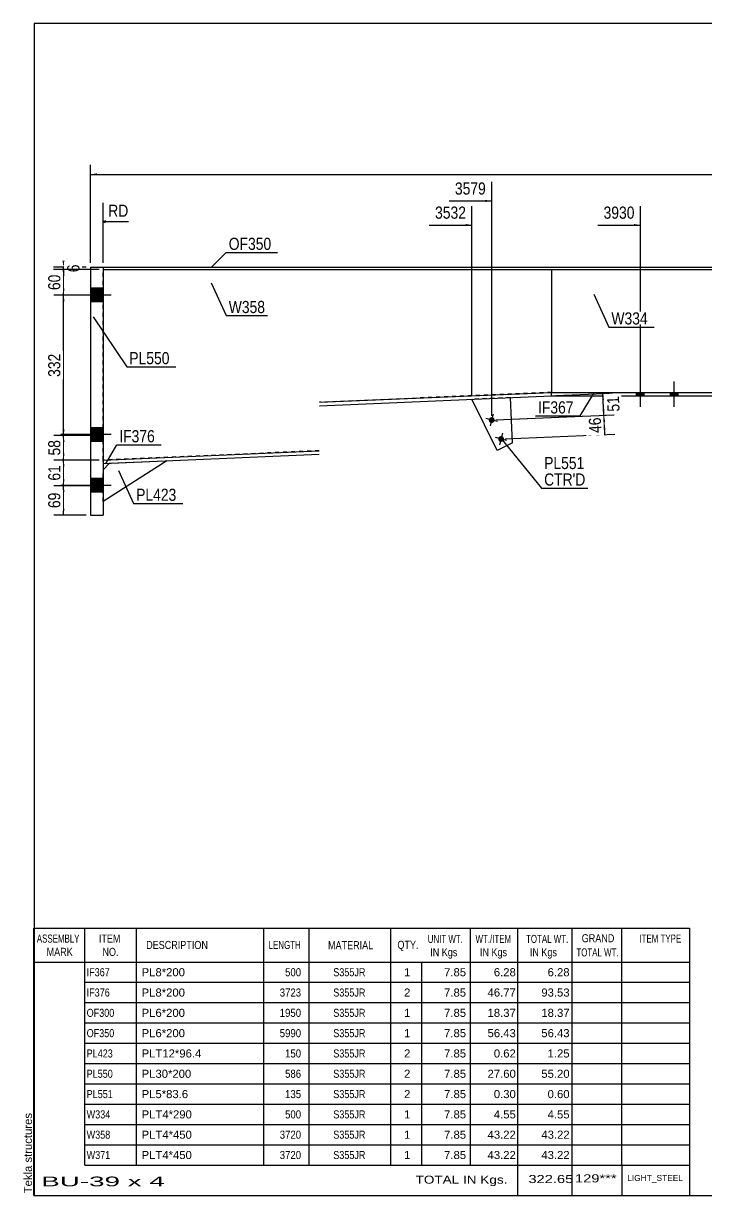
# Model space of a CAD drawing. Header units: millimetres. Extents: x -19 to 384, y -196 to 81.
# Drawn here: x -18.9 to 142.5, y -196.3 to 80.7 of the extents above; entities that cross this region are included whole.
import ezdxf

# ---------------------------------------------------------------- set-up
doc = ezdxf.new("R2010")
doc.units = ezdxf.units.MM
doc.linetypes.add('DXK_LINE_DOT1', pattern=[1.8814, 0.9407, -0.9407])
doc.styles.add('Arial', font='ARIAL.TTF', dxfattribs={"height": 0.2})
doc.styles.add('Arial Narrow', font='ARIALN.TTF', dxfattribs={"height": 0.2})

# ---------------------------------------------------------------- blocks, each defined once
blk = doc.blocks.new('Unknown-629104154-1211')
at = {"color": 5, "linetype": 'Continuous'}
for p, q in [((383.66, 80.69), (-16.34, 80.69)), ((-16.34, 80.69), (-16.34, -196.31)), ((383.66, -196.31), (383.66, 80.69)), ((-16.34, -196.31), (383.66, -196.31))]:
    blk.add_line(p, q, dxfattribs=at)
at = {"color": 174, "linetype": 'Continuous', "style": 'Arial'}
blk.add_text('Tekla structures', height=1.9102, rotation=90, dxfattribs=at).set_placement((-16.84, -195.81))
blk = doc.blocks.new('Part-629104154-1456 - 1232')
at = {"color": 7, "linetype": 'DXK_LINE_DOT1'}
for p, q in [((96.22, -7.72), (87.09, -8.11)), ((87.09, -8.11), (87.09, -8.11)), ((96.22, -7.72), (96.22, -7.72))]:
    blk.add_line(p, q, dxfattribs=at)
at = {"color": 2, "linetype": 'Continuous'}
for p, q in [((93.1, -20.21), (87.09, -8.11)), ((96.68, -18.43), (96.22, -7.72)), ((96.68, -18.43), (93.1, -20.21))]:
    blk.add_line(p, q, dxfattribs=at)
blk = doc.blocks.new('Part-629104154-1279 - 1232')
at = {"color": 2, "linetype": 'Continuous'}
for p, q in [((105.9, 22.5), (105.9, -6.5)), ((155.9, 22.5), (155.9, -6.5))]:
    blk.add_line(p, q, dxfattribs=at)
at = {"color": 7, "linetype": 'DXK_LINE_DOT1'}
for p, q in [((105.9, 22.5), (155.9, 22.5)), ((105.9, -6.5), (155.9, -6.5))]:
    blk.add_line(p, q, dxfattribs=at)
blk = doc.blocks.new('Bolt-629104154-1443 - 1232')
at = {"linetype": 'Continuous'}
for points in [[(127.8, -6.5), (126, -6.5), (126, -7.3), (127.8, -7.3)], [(127.8, -6.5), (126, -6.5), (126, -7.3), (127.8, -7.3)], [(135.8, -6.5), (134, -6.5), (134, -7.3), (135.8, -7.3)], [(135.8, -6.5), (134, -6.5), (134, -7.3), (135.8, -7.3)]]:
    blk.add_hatch(color=3, dxfattribs=at).paths.add_polyline_path(points)
at = {"color": 3, "linetype": 'Continuous'}
for p, q in [((126.9, -9.96), (126.9, -3.96)), ((126.9, -9.96), (126.9, -3.96)), ((134.9, -9.96), (134.9, -3.96)), ((134.9, -9.96), (134.9, -3.96)), ((126, -7.3), (126, -6.5)), ((126, -7.3), (126, -6.5)), ((127.8, -7.3), (127.8, -6.5)), ((127.8, -7.3), (127.8, -6.5)), ((134, -7.3), (134, -6.5)), ((134, -7.3), (134, -6.5)), ((135.8, -7.3), (135.8, -6.5)), ((135.8, -7.3), (135.8, -6.5))]:
    blk.add_line(p, q, dxfattribs=at)
blk = doc.blocks.new('Part-629104154-1442 - 1232')
at = {"color": 7, "linetype": 'DXK_LINE_DOT1'}
for p, q in [((0, -22.5), (0, 22.5)), ((0, 22.5), (50.99, 22.5)), ((51.09, 22.5), (105.9, 22.5)), ((105.9, -6.5), (51.09, -8.86)), ((50.99, -20.31), (0, -22.5))]:
    blk.add_line(p, q, dxfattribs=at)
at = {"color": 2, "linetype": 'Continuous'}
blk.add_line((105.9, 22.5), (105.9, -6.5), dxfattribs=at)
blk = doc.blocks.new('Part-629104154-1257 - 1232')
at = {"color": 2, "linetype": 'Continuous'}
for p, q in [((0, 23.1), (0, 22.5)), ((0, 23.1), (50.99, 23.1)), ((0, 22.5), (50.99, 22.5)), ((51.09, 23.1), (210.71, 23.1)), ((51.09, 22.5), (210.71, 22.5)), ((210.81, 23.1), (246.81, 23.1)), ((210.81, 22.5), (246.81, 22.5)), ((246.81, 23.1), (246.81, 22.5))]:
    blk.add_line(p, q, dxfattribs=at)
blk = doc.blocks.new('Part-629104154-1345 - 1232')
at = {"color": 2, "linetype": 'Continuous'}
for p, q in [((51.09, -8.86), (105.9, -6.5)), ((51.09, -9.66), (105.93, -7.3)), ((105.93, -7.3), (105.9, -6.5)), ((0, -22.5), (50.99, -20.31)), ((0.03, -23.3), (50.99, -21.11)), ((0.03, -23.3), (0, -22.5))]:
    blk.add_line(p, q, dxfattribs=at)
blk = doc.blocks.new('Part-629104154-1367 - 1232')
at = {"color": 2, "linetype": 'Continuous'}
for p, q in [((105.9, -7.3), (105.9, -6.5)), ((105.9, -6.5), (155.9, -6.5)), ((105.9, -7.3), (155.9, -7.3)), ((155.9, -7.3), (155.9, -6.5))]:
    blk.add_line(p, q, dxfattribs=at)
blk = doc.blocks.new('Part-629104154-1421 - 1232')
at = {"color": 2, "linetype": 'Continuous'}
for p, q in [((-3, 23.1), (0, 23.1)), ((-3, 23.1), (-3, -35.5)), ((0, 23.1), (0, -35.5)), ((-3, -35.5), (0, -35.5))]:
    blk.add_line(p, q, dxfattribs=at)
blk = doc.blocks.new('Part-629104154-1426 - 1232')
at = {"color": 2, "linetype": 'Continuous'}
for p, q in [((14.99, -22.66), (0, -32.3)), ((0, -24.8), (1.5, -23.24))]:
    blk.add_line(p, q, dxfattribs=at)
at = {"color": 7, "linetype": 'DXK_LINE_DOT1'}
for p, q in [((0, -32.3), (0, -24.8)), ((1.5, -23.24), (14.99, -22.66))]:
    blk.add_line(p, q, dxfattribs=at)
blk = doc.blocks.new('Bolt-629104154-1445 - 1232')
at = {"linetype": 'Continuous'}
for points in [[(-3, 18.1), (-3, 14.9), (0, 14.9), (0, 18.1)], [(-3, 18.1), (-3, 14.9), (0, 14.9), (0, 18.1)], [(-3, -14.9), (-3, -18.1), (0, -18.1), (0, -14.9)], [(-3, -14.9), (-3, -18.1), (0, -18.1), (0, -14.9)], [(-3, -26.9), (-3, -30.1), (0, -30.1), (0, -26.9)], [(-3, -26.9), (-3, -30.1), (0, -30.1), (0, -26.9)]]:
    blk.add_hatch(color=3, dxfattribs=at).paths.add_polyline_path(points)
at = {"color": 3, "linetype": 'Continuous'}
for p, q in [((0, 18.1), (-3, 18.1)), ((0, 18.1), (-3, 18.1)), ((1.9, 16.5), (-10, 16.5)), ((1.9, 16.5), (-10, 16.5)), ((0, 14.9), (-3, 14.9)), ((0, 14.9), (-3, 14.9)), ((1.9, -16.5), (-10, -16.5)), ((1.9, -16.5), (-10, -16.5)), ((0, -14.9), (-3, -14.9)), ((0, -14.9), (-3, -14.9)), ((0, -18.1), (-3, -18.1)), ((0, -18.1), (-3, -18.1)), ((0, -26.9), (-3, -26.9)), ((0, -26.9), (-3, -26.9)), ((1.9, -28.5), (-10, -28.5)), ((1.9, -28.5), (-10, -28.5)), ((0, -30.1), (-3, -30.1)), ((0, -30.1), (-3, -30.1))]:
    blk.add_line(p, q, dxfattribs=at)
blk = doc.blocks.new('Bolt-629104154-1459 - 1232')
at = {"linetype": 'Continuous'}
blk.add_hatch(color=3, dxfattribs=at).paths.add_polyline_path([(94.68, -17.7, -1), (93.32, -17.35, -1)])
at = {"color": 3, "linetype": 'Continuous'}
for p, q in [((94.35, -16.17), (93.65, -18.88)), ((95.36, -17.88), (92.65, -17.17))]:
    blk.add_line(p, q, dxfattribs=at)
blk = doc.blocks.new('Bolt-629104154-1460 - 1232')
at = {"linetype": 'Continuous'}
blk.add_hatch(color=3, dxfattribs=at).paths.add_polyline_path([(92.45, -13.23, -1), (91.1, -12.87, -1)])
at = {"color": 3, "linetype": 'Continuous'}
for p, q in [((93.13, -13.4), (90.42, -12.7)), ((92.13, -11.69), (91.42, -14.4))]:
    blk.add_line(p, q, dxfattribs=at)
blk = doc.blocks.new('StraightDimension-629104154-6221 - 1232')
at = {"linetype": 'Continuous'}
blk.add_hatch(color=7, dxfattribs=at).paths.add_polyline_path([(85.59, 33.29), (87.09, 33.04), (85.59, 32.79)])
at = {"color": 7, "linetype": 'Continuous'}
for p, q in [((87.09, -7.11), (87.09, 37.54)), ((77.02, 33.04), (87.09, 33.04))]:
    blk.add_line(p, q, dxfattribs=at)
at = {"color": 0, "linetype": 'Continuous'}
blk.add_wipeout([(6.53, 34.39), (6.53, 38.59), (0.59, 38.59), (0.59, 34.39)], dxfattribs=at)
at = {"color": 7, "linetype": 'Continuous'}
for p, q in [((0, 24.1), (0, 38.29)), ((0.5, 34.04), (0, 33.79)), ((0.5, 33.54), (0, 33.79)), ((5.93, 33.79), (0, 33.79))]:
    blk.add_line(p, q, dxfattribs=at)
at = {"color": 3, "linetype": 'Continuous', "style": 'Arial Narrow'}
blk.add_text('RD', height=2.863, dxfattribs=at).set_placement((1.19, 34.99))
at = {"color": 0}
blk.add_wipeout([(86.31, 33.94), (86.31, 38.14), (77.8, 38.14), (77.8, 33.94)], dxfattribs=at)
at = {"color": 3, "style": 'Arial Narrow'}
blk.add_text('3532', height=2.863, dxfattribs=at).set_placement((78.4, 34.54))
blk = doc.blocks.new('StraightDimension-629104154-1549 - 1232')
at = {"linetype": 'Continuous'}
for points in [[(-9.14, 24.6), (-9.39, 23.1), (-9.64, 24.6)], [(-9.64, 21), (-9.39, 22.5), (-9.14, 21)]]:
    blk.add_hatch(color=7, dxfattribs=at).paths.add_polyline_path(points)
at = {"color": 7, "linetype": 'Continuous'}
for p, q in [((-4, 23.1), (-11.79, 23.1)), ((-1, 22.5), (-11.79, 22.5)), ((-9.39, 22.5), (-9.39, 23.1))]:
    blk.add_line(p, q, dxfattribs=at)
at = {"color": 0}
blk.add_wipeout([(-5.04, 24.31), (-9.24, 24.31), (-9.24, 21.29), (-5.04, 21.29)], dxfattribs=at)
at = {"color": 3, "style": 'Arial Narrow'}
blk.add_text('6', height=2.86, rotation=90.0002, dxfattribs=at).set_placement((-5.64, 21.89))
blk = doc.blocks.new('StraightDimension-629104154-1532 - 1232')
at = {"linetype": 'Continuous'}
for points in [[(-9.64, 15), (-9.39, 16.5), (-9.14, 15)], [(-9.14, -15.21), (-9.39, -16.71), (-9.64, -15.21)]]:
    blk.add_hatch(color=7, dxfattribs=at).paths.add_polyline_path(points)
at = {"color": 7, "linetype": 'Continuous'}
for p, q in [((-1, 16.5), (-11.64, 16.5)), ((-9.39, -16.71), (-9.39, 16.5)), ((-1, -16.71), (-11.64, -16.71))]:
    blk.add_line(p, q, dxfattribs=at)
at = {"color": 0}
blk.add_wipeout([(-9.54, 3.24), (-13.74, 3.24), (-13.74, -3.45), (-9.54, -3.45)], dxfattribs=at)
at = {"color": 3, "style": 'Arial Narrow'}
blk.add_text('332', height=2.863, rotation=90.0002, dxfattribs=at).set_placement((-10.14, -2.85))
blk = doc.blocks.new('StraightDimension-629104154-5838 - 1232')
at = {"linetype": 'Continuous'}
for points in [[(118.1, -13.42), (118.28, -11.91), (118.59, -13.4)], [(118.66, -14.96), (118.48, -16.47), (118.16, -14.99)]]:
    blk.add_hatch(color=7, dxfattribs=at).paths.add_polyline_path(points)
at = {"color": 7, "linetype": 'Continuous'}
for p, q in [((92.78, -13.01), (120.68, -11.81)), ((118.48, -16.47), (118.28, -11.91)), ((95, -17.48), (120.87, -16.37))]:
    blk.add_line(p, q, dxfattribs=at)
at = {"color": 0}
blk.add_wipeout([(118.12, -11.77), (113.93, -11.95), (114.14, -16.8), (118.33, -16.62)], dxfattribs=at)
at = {"color": 3, "style": 'Arial Narrow'}
blk.add_text('46', height=2.863, rotation=92.4639, dxfattribs=at).set_placement((117.71, -16.05))
blk = doc.blocks.new('StraightDimension-629104154-6220 - 1232')
at = {"linetype": 'Continuous'}
blk.add_hatch(color=7, dxfattribs=at).paths.add_polyline_path([(90.28, 38.99), (91.78, 38.74), (90.28, 38.49)])
at = {"color": 7, "linetype": 'Continuous'}
for p, q in [((91.78, -12.05), (91.78, 43.24)), ((81.71, 38.74), (91.78, 38.74))]:
    blk.add_line(p, q, dxfattribs=at)
at = {"color": 0}
blk.add_wipeout([(91, 39.64), (91, 43.84), (82.49, 43.84), (82.49, 39.64)], dxfattribs=at)
at = {"color": 3, "style": 'Arial Narrow'}
blk.add_text('3579', height=2.863, dxfattribs=at).set_placement((83.09, 40.24))
blk = doc.blocks.new('StraightDimension-629104154-1496 - 1232')
at = {"linetype": 'Continuous'}
for points in [[(-1.5, 44.77), (-3, 45.02), (-1.5, 45.27)], [(365.5, 45.27), (367, 45.02), (365.5, 44.77)]]:
    blk.add_hatch(color=7, dxfattribs=at).paths.add_polyline_path(points)
at = {"color": 7, "linetype": 'Continuous'}
for p, q in [((-3, 24.1), (-3, 47.27)), ((367, 24.1), (367, 47.27)), ((-3, 45.02), (367, 45.02))]:
    blk.add_line(p, q, dxfattribs=at)
at = {"color": 0}
blk.add_wipeout([(186.26, 45.17), (186.26, 49.37), (177.75, 49.37), (177.75, 45.17)], dxfattribs=at)
at = {"color": 3, "style": 'Arial Narrow'}
blk.add_text('7970', height=2.863, dxfattribs=at).set_placement((178.35, 45.77))
blk = doc.blocks.new('StraightDimension-629104154-6219 - 1232')
at = {"linetype": 'Continuous'}
blk.add_hatch(color=7, dxfattribs=at).paths.add_polyline_path([(125.4, 33.29), (126.9, 33.04), (125.4, 32.79)])
at = {"color": 7, "linetype": 'Continuous'}
for p, q in [((126.9, -4.23), (126.9, 37.54)), ((116.83, 33.04), (126.9, 33.04))]:
    blk.add_line(p, q, dxfattribs=at)
at = {"color": 0}
blk.add_wipeout([(126.12, 33.94), (126.12, 38.14), (117.61, 38.14), (117.61, 33.94)], dxfattribs=at)
at = {"color": 3, "style": 'Arial Narrow'}
blk.add_text('3930', height=2.863, dxfattribs=at).set_placement((118.21, 34.54))
blk = doc.blocks.new('StraightDimension-629104154-1508 - 1232')
at = {"linetype": 'Continuous'}
for points in [[(-9.64, -18.21), (-9.39, -16.71), (-9.14, -18.21)], [(-9.14, -21), (-9.39, -22.5), (-9.64, -21)]]:
    blk.add_hatch(color=7, dxfattribs=at).paths.add_polyline_path(points)
at = {"color": 7, "linetype": 'Continuous'}
for p, q in [((-1, -16.71), (-11.64, -16.71)), ((-9.39, -22.5), (-9.39, -16.71)), ((-1, -22.5), (-11.64, -22.5))]:
    blk.add_line(p, q, dxfattribs=at)
at = {"color": 0}
blk.add_wipeout([(-9.54, -17.18), (-13.74, -17.18), (-13.74, -22.03), (-9.54, -22.03)], dxfattribs=at)
at = {"color": 3, "style": 'Arial Narrow'}
blk.add_text('58', height=2.863, rotation=90.0002, dxfattribs=at).set_placement((-10.14, -21.43))
blk = doc.blocks.new('StraightDimension-629104154-1524 - 1232')
at = {"linetype": 'Continuous'}
for points in [[(-9.64, -30.06), (-9.39, -28.56), (-9.14, -30.06)], [(-9.14, -34), (-9.39, -35.5), (-9.64, -34)]]:
    blk.add_hatch(color=7, dxfattribs=at).paths.add_polyline_path(points)
at = {"color": 7, "linetype": 'Continuous'}
for p, q in [((-1, -28.56), (-11.64, -28.56)), ((-9.39, -35.5), (-9.39, -28.56)), ((-4, -35.5), (-11.64, -35.5))]:
    blk.add_line(p, q, dxfattribs=at)
at = {"color": 0}
blk.add_wipeout([(-9.54, -29.6), (-13.74, -29.6), (-13.74, -34.46), (-9.54, -34.46)], dxfattribs=at)
at = {"color": 3, "style": 'Arial Narrow'}
blk.add_text('69', height=2.863, rotation=90.0002, dxfattribs=at).set_placement((-10.14, -33.86))
blk = doc.blocks.new('StraightDimension-629104154-1517 - 1232')
at = {"linetype": 'Continuous'}
for points in [[(-9.64, -24), (-9.39, -22.5), (-9.14, -24)], [(-9.14, -27.06), (-9.39, -28.56), (-9.64, -27.06)]]:
    blk.add_hatch(color=7, dxfattribs=at).paths.add_polyline_path(points)
at = {"color": 7, "linetype": 'Continuous'}
for p, q in [((-1, -22.5), (-11.64, -22.5)), ((-9.39, -28.56), (-9.39, -22.5)), ((-1, -28.56), (-11.64, -28.56))]:
    blk.add_line(p, q, dxfattribs=at)
at = {"color": 0}
blk.add_wipeout([(-9.54, -23.1), (-13.74, -23.1), (-13.74, -27.96), (-9.54, -27.96)], dxfattribs=at)
at = {"color": 3, "style": 'Arial Narrow'}
blk.add_text('61', height=2.863, rotation=90.0002, dxfattribs=at).set_placement((-10.14, -27.36))
blk = doc.blocks.new('StraightDimension-629104154-1558 - 1232')
at = {"linetype": 'Continuous'}
for points in [[(-9.64, 21), (-9.39, 22.5), (-9.14, 21)], [(-9.14, 18), (-9.39, 16.5), (-9.64, 18)]]:
    blk.add_hatch(color=7, dxfattribs=at).paths.add_polyline_path(points)
at = {"color": 7, "linetype": 'Continuous'}
for p, q in [((-1, 22.5), (-11.64, 22.5)), ((-9.39, 16.5), (-9.39, 22.5)), ((-1, 16.5), (-11.64, 16.5))]:
    blk.add_line(p, q, dxfattribs=at)
at = {"color": 0}
blk.add_wipeout([(-9.54, 21.93), (-13.74, 21.93), (-13.74, 17.07), (-9.54, 17.07)], dxfattribs=at)
at = {"color": 3, "style": 'Arial Narrow'}
blk.add_text('60', height=2.863, rotation=90.0002, dxfattribs=at).set_placement((-10.14, 17.67))
blk = doc.blocks.new('StraightDimension-629104154-5837 - 1232')
at = {"linetype": 'Continuous'}
for points in [[(117.87, -8.29), (118.06, -6.78), (118.37, -8.27)], [(118.47, -10.4), (118.28, -11.91), (117.97, -10.42)]]:
    blk.add_hatch(color=7, dxfattribs=at).paths.add_polyline_path(points)
at = {"color": 7, "linetype": 'Continuous'}
for p, q in [((106.93, -7.26), (120.31, -6.68)), ((118.28, -11.91), (118.06, -6.78)), ((92.78, -13.01), (120.53, -11.81))]:
    blk.add_line(p, q, dxfattribs=at)
at = {"color": 0}
blk.add_wipeout([(122.41, -6.73), (118.22, -6.91), (118.42, -11.76), (122.62, -11.58)], dxfattribs=at)
at = {"color": 3, "style": 'Arial Narrow'}
blk.add_text('51', height=2.863, rotation=92.4639, dxfattribs=at).set_placement((122, -11.01))
blk = doc.blocks.new('CBS_BOM-629104154-6750')
at = {"color": 7, "linetype": 'Continuous'}
for p, q in [((-16.37, -141.14), (-16.37, -133.14)), ((-16.37, -133.14), (138.55, -133.14)), ((-4.37, -141.14), (-4.37, -133.14)), ((7.82, -141.14), (7.82, -133.14)), ((37.98, -141.14), (37.98, -133.14)), ((48.66, -141.14), (48.66, -133.14)), ((67.98, -141.14), (67.98, -133.14)), ((86.78, -141.14), (86.78, -133.14)), ((97.99, -141.14), (97.99, -133.14)), ((110.78, -141.14), (110.78, -133.14)), ((122.53, -141.14), (122.53, -133.14)), ((138.55, -133.15), (138.55, -141.13)), ((-16.37, -141.14), (138.55, -141.14)), ((-16.37, -145.94), (-16.37, -141.14)), ((-4.37, -145.94), (-4.37, -141.14)), ((7.82, -145.94), (7.82, -141.14)), ((37.98, -145.94), (37.98, -141.14)), ((48.66, -145.94), (48.66, -141.14)), ((67.98, -145.94), (67.98, -141.14)), ((75.24, -145.94), (75.24, -141.14)), ((86.78, -145.94), (86.78, -141.14)), ((97.99, -145.94), (97.99, -141.14)), ((110.78, -145.94), (110.78, -141.14)), ((122.54, -145.94), (122.54, -141.14)), ((138.55, -141.15), (138.55, -145.94)), ((-16.37, -150.74), (-16.37, -145.94)), ((-4.37, -145.94), (138.55, -145.94)), ((-4.37, -150.74), (-4.37, -145.94)), ((7.82, -150.74), (7.82, -145.94)), ((37.98, -150.74), (37.98, -145.94)), ((48.66, -150.74), (48.66, -145.94)), ((67.98, -150.74), (67.98, -145.94)), ((75.24, -150.74), (75.24, -145.94)), ((86.78, -150.74), (86.78, -145.94)), ((97.99, -150.74), (97.99, -145.94)), ((110.78, -150.74), (110.78, -145.94)), ((122.54, -150.74), (122.54, -145.94)), ((138.55, -145.95), (138.55, -150.74)), ((-16.37, -155.54), (-16.37, -150.74)), ((-4.37, -150.74), (138.55, -150.74)), ((-4.37, -155.54), (-4.37, -150.74)), ((7.82, -155.54), (7.82, -150.74)), ((37.98, -155.54), (37.98, -150.74)), ((48.66, -155.54), (48.66, -150.74)), ((67.98, -155.54), (67.98, -150.74)), ((75.24, -155.54), (75.24, -150.74)), ((86.78, -155.54), (86.78, -150.74)), ((97.99, -155.54), (97.99, -150.74)), ((110.78, -155.54), (110.78, -150.74)), ((122.54, -155.54), (122.54, -150.74)), ((138.55, -150.75), (138.55, -155.54)), ((-16.37, -160.34), (-16.37, -155.54)), ((-4.37, -155.54), (138.55, -155.54)), ((-4.37, -160.34), (-4.37, -155.54)), ((7.82, -160.34), (7.82, -155.54)), ((37.98, -160.34), (37.98, -155.54)), ((48.66, -160.34), (48.66, -155.54)), ((67.98, -160.34), (67.98, -155.54)), ((75.24, -160.34), (75.24, -155.54)), ((86.78, -160.34), (86.78, -155.54)), ((97.99, -160.34), (97.99, -155.54)), ((110.78, -160.34), (110.78, -155.54)), ((122.54, -160.34), (122.54, -155.54)), ((138.55, -155.55), (138.55, -160.34)), ((-16.37, -165.14), (-16.37, -160.34)), ((-4.37, -160.34), (138.55, -160.34)), ((-4.37, -165.14), (-4.37, -160.34)), ((7.82, -165.14), (7.82, -160.34)), ((37.98, -165.14), (37.98, -160.34)), ((48.66, -165.14), (48.66, -160.34)), ((67.98, -165.14), (67.98, -160.34)), ((75.24, -165.14), (75.24, -160.34)), ((86.78, -165.14), (86.78, -160.34)), ((97.99, -165.14), (97.99, -160.34)), ((110.78, -165.14), (110.78, -160.34)), ((122.54, -165.14), (122.54, -160.34)), ((138.55, -160.35), (138.55, -165.14)), ((-16.37, -169.94), (-16.37, -165.14)), ((-4.37, -165.14), (138.55, -165.14)), ((-4.37, -169.94), (-4.37, -165.14)), ((7.82, -169.94), (7.82, -165.14)), ((37.98, -169.94), (37.98, -165.14)), ((48.66, -169.94), (48.66, -165.14)), ((67.98, -169.94), (67.98, -165.14)), ((75.24, -169.94), (75.24, -165.14)), ((86.78, -169.94), (86.78, -165.14)), ((97.99, -169.94), (97.99, -165.14)), ((110.78, -169.94), (110.78, -165.14)), ((122.54, -169.94), (122.54, -165.14)), ((138.55, -165.15), (138.55, -169.94)), ((-16.37, -174.74), (-16.37, -169.94)), ((-4.37, -169.94), (138.55, -169.94)), ((-4.37, -174.74), (-4.37, -169.94)), ((7.82, -174.74), (7.82, -169.94)), ((37.98, -174.74), (37.98, -169.94)), ((48.66, -174.74), (48.66, -169.94)), ((67.98, -174.74), (67.98, -169.94)), ((75.24, -174.74), (75.24, -169.94)), ((86.78, -174.74), (86.78, -169.94)), ((97.99, -174.74), (97.99, -169.94)), ((110.78, -174.74), (110.78, -169.94)), ((122.54, -174.74), (122.54, -169.94)), ((138.55, -169.95), (138.55, -174.74)), ((-16.37, -179.54), (-16.37, -174.74)), ((-4.37, -174.74), (138.55, -174.74)), ((-4.37, -179.54), (-4.37, -174.74)), ((7.82, -179.54), (7.82, -174.74)), ((37.98, -179.54), (37.98, -174.74)), ((48.66, -179.54), (48.66, -174.74)), ((67.98, -179.54), (67.98, -174.74)), ((75.24, -179.54), (75.24, -174.74)), ((86.78, -179.54), (86.78, -174.74)), ((97.99, -179.54), (97.99, -174.74)), ((110.78, -179.54), (110.78, -174.74)), ((122.54, -179.54), (122.54, -174.74)), ((138.55, -174.75), (138.55, -179.54)), ((-16.37, -184.34), (-16.37, -179.54)), ((-4.37, -179.54), (138.55, -179.54)), ((-4.37, -184.34), (-4.37, -179.54)), ((7.82, -184.34), (7.82, -179.54)), ((37.98, -184.34), (37.98, -179.54)), ((48.66, -184.34), (48.66, -179.54)), ((67.98, -184.34), (67.98, -179.54)), ((75.24, -184.34), (75.24, -179.54)), ((86.78, -184.34), (86.78, -179.54)), ((97.99, -184.34), (97.99, -179.54)), ((110.78, -184.34), (110.78, -179.54)), ((122.54, -184.34), (122.54, -179.54)), ((138.55, -179.55), (138.55, -184.34)), ((-16.37, -189.14), (-16.37, -184.34)), ((-4.37, -184.34), (138.55, -184.34)), ((-4.37, -189.14), (-4.37, -184.34)), ((7.82, -189.14), (7.82, -184.34)), ((37.98, -189.14), (37.98, -184.34)), ((48.66, -189.14), (48.66, -184.34)), ((67.98, -189.14), (67.98, -184.34)), ((75.24, -189.14), (75.24, -184.34)), ((86.78, -189.14), (86.78, -184.34)), ((97.99, -189.14), (97.99, -184.34)), ((110.78, -189.14), (110.78, -184.34)), ((122.54, -189.14), (122.54, -184.34)), ((138.55, -184.35), (138.55, -189.14)), ((-16.37, -196.34), (-16.37, -189.16)), ((-4.37, -189.14), (138.55, -189.14)), ((97.99, -196.34), (97.99, -189.16)), ((110.78, -196.34), (110.78, -189.16)), ((122.58, -196.34), (122.58, -189.16)), ((138.55, -189.14), (138.55, -196.34)), ((-16.37, -196.34), (138.55, -196.34))]:
    blk.add_line(p, q, dxfattribs=at)
at = {"color": 3, "linetype": 'Continuous', "style": 'Arial'}
for s, height, width, p in [('ASSEMBLY', 1.91, 0.7, (-15.69, -136.56)), ('ITEM', 1.91, 0.8, (-1.04, -136.56)), ('UNIT WT.', 1.91, 0.7, (76.67, -136.64)), ('WT./ITEM', 1.91, 0.7, (87.96, -136.64)), ('TOTAL WT.', 1.91, 0.7, (99.9, -136.64)), ('GRAND', 1.91, 0.8, (113.05, -136.48)), ('ITEM TYPE', 1.91, 0.7, (126.69, -136.56)), ('MARK', 1.91, 0.8, (-13.37, -139.7)), ('NO.', 1.91, 0.8, (-0.19, -139.7)), ('DESCRIPTION', 1.9102, 0.8, (10.14, -138.07)), ('LENGTH', 1.91, 0.7, (39.09, -138.07)), ('MATERIAL', 1.91, 0.8, (53.11, -138.12)), ('QTY.', 1.91, 0.8, (69.5, -138.04)), ('IN Kgs', 1.91, 0.8, (77.25, -139.78)), ('IN Kgs', 1.91, 0.8, (89, -139.78)), ('IN Kgs', 1.91, 0.8, (100.79, -139.78)), ('TOTAL WT.', 1.91, 0.7, (111.79, -139.82))]:
    blk.add_text(s, height=height, dxfattribs=dict(at, width=width)).set_placement(p)
at = {"color": 7, "linetype": 'Continuous', "style": 'Arial'}
for s, width, p in [('IF367', 0.8, (-3.92, -144.51)), ('500', 0.85, (42.96, -144.51)), ('S355JR', 0.8, (54.35, -144.51)), ('IF376', 0.8, (-3.92, -149.31)), ('3723', 0.85, (41.7, -149.31)), ('S355JR', 0.8, (54.35, -149.31)), ('OF300', 0.8, (-3.92, -154.11)), ('1950', 0.85, (41.7, -154.11)), ('S355JR', 0.8, (54.35, -154.11)), ('OF350', 0.8, (-3.92, -158.91)), ('5990', 0.85, (41.7, -158.91)), ('S355JR', 0.8, (54.35, -158.91)), ('PL423', 0.8, (-3.92, -163.71)), ('150', 0.85, (42.96, -163.71)), ('S355JR', 0.8, (54.35, -163.71)), ('PL550', 0.8, (-3.92, -168.51)), ('586', 0.85, (42.96, -168.51)), ('S355JR', 0.8, (54.35, -168.51)), ('PL551', 0.8, (-3.92, -173.31)), ('135', 0.85, (42.96, -173.31)), ('S355JR', 0.8, (54.35, -173.31)), ('W334', 0.8, (-3.92, -178.11)), ('500', 0.85, (42.96, -178.11)), ('S355JR', 0.8, (54.35, -178.11)), ('W358', 0.8, (-3.92, -182.91)), ('3720', 0.85, (41.7, -182.91)), ('S355JR', 0.8, (54.35, -182.91)), ('W371', 0.8, (-3.92, -187.71)), ('3720', 0.85, (41.7, -187.71)), ('S355JR', 0.8, (54.35, -187.71))]:
    blk.add_text(s, height=1.91, dxfattribs=dict(at, width=width)).set_placement(p)
for s, p in [('PL8*200', (9.07, -144.51)), ('1', (71.07, -144.51)), ('7.85', (80.53, -144.51)), ('6.28', (92.28, -144.51)), ('6.28', (104.99, -144.51)), ('PL8*200', (9.07, -149.31)), ('2', (71.07, -149.31)), ('7.85', (80.53, -149.31)), ('46.77', (90.8, -149.31)), ('93.53', (103.51, -149.31)), ('PL6*200', (9.07, -154.11)), ('1', (71.07, -154.11)), ('7.85', (80.53, -154.11)), ('18.37', (90.8, -154.11)), ('18.37', (103.51, -154.11)), ('PL6*200', (9.07, -158.91)), ('1', (71.07, -158.91)), ('7.85', (80.53, -158.91)), ('56.43', (90.8, -158.91)), ('56.43', (103.51, -158.91)), ('PLT12*96.4', (9.07, -163.71)), ('2', (71.07, -163.71)), ('7.85', (80.53, -163.71)), ('0.62', (92.28, -163.71)), ('1.25', (104.99, -163.71)), ('PL30*200', (9.07, -168.51)), ('2', (71.07, -168.51)), ('7.85', (80.53, -168.51)), ('27.60', (90.8, -168.51)), ('55.20', (103.51, -168.51)), ('PL5*83.6', (9.07, -173.31)), ('2', (71.07, -173.31)), ('7.85', (80.53, -173.31)), ('0.30', (92.28, -173.31)), ('0.60', (104.99, -173.31)), ('PLT4*290', (9.07, -178.11)), ('1', (71.07, -178.11)), ('7.85', (80.53, -178.11)), ('4.55', (92.28, -178.11)), ('4.55', (104.99, -178.11)), ('PLT4*450', (9.07, -182.91)), ('1', (71.07, -182.91)), ('7.85', (80.53, -182.91)), ('43.22', (90.8, -182.91)), ('43.22', (103.51, -182.91)), ('PLT4*450', (9.07, -187.71)), ('1', (71.07, -187.71)), ('7.85', (80.53, -187.71)), ('43.22', (90.8, -187.71)), ('43.22', (103.51, -187.71))]:
    blk.add_text(s, height=1.91, dxfattribs=at).set_placement(p)
at = {"color": 6, "linetype": 'Continuous', "style": 'Arial'}
for s, height, width, p in [('BU-39 x 4', 2.292, 2.05, (-14.65, -194.15)), ('TOTAL IN Kgs.', 1.9102, 1.2, (73.79, -193.54)), ('322.65', 1.91, 1.3, (100.45, -193.39)), ('129***', 1.91, 1.3, (111.45, -193.23))]:
    blk.add_text(s, height=height, dxfattribs=dict(at, width=width)).set_placement(p)
blk.add_text('LIGHT_STEEL', height=1.4135, dxfattribs=at).set_placement((123.8, -192.88))
blk = doc.blocks.new('Mark-629104154-1252 - 1232')
at = {"color": 0}
blk.add_wipeout([(39.7, 27.17), (39.7, 30.17), (29.65, 30.17), (29.65, 27.17)], dxfattribs=at)
blk.add_wipeout([(39.7, 27.17), (39.7, 30.17), (29.65, 30.17), (29.65, 27.17)], dxfattribs=at)
at = {"color": 7, "linetype": 'Continuous'}
for p, q in [((25.52, 23.03), (29.05, 26.57)), ((29.05, 26.57), (41.2, 26.57))]:
    blk.add_line(p, q, dxfattribs=at)
at = {"color": 3, "style": 'Arial Narrow'}
blk.add_text('OF350', height=2.863, dxfattribs=at).set_placement((29.65, 27.17))
blk = doc.blocks.new('Mark-629104154-1275 - 1232')
at = {"color": 0}
blk.add_wipeout([(128.65, 9.54), (128.65, 12.54), (120.06, 12.54), (120.06, 9.54)], dxfattribs=at)
blk.add_wipeout([(128.65, 9.54), (128.65, 12.54), (120.06, 12.54), (120.06, 9.54)], dxfattribs=at)
at = {"color": 7, "linetype": 'Continuous'}
for p, q in [((115.93, 16.67), (119.46, 8.94)), ((119.46, 8.94), (130.15, 8.94))]:
    blk.add_line(p, q, dxfattribs=at)
at = {"color": 3, "style": 'Arial Narrow'}
blk.add_text('W334', height=2.863, dxfattribs=at).set_placement((120.06, 9.54))
blk = doc.blocks.new('Mark-629104154-1341 - 1232')
at = {"color": 0}
blk.add_wipeout([(12.2, -18.3), (12.2, -15.3), (3.79, -15.3), (3.79, -18.3)], dxfattribs=at)
blk.add_wipeout([(12.2, -18.3), (12.2, -15.3), (3.79, -15.3), (3.79, -18.3)], dxfattribs=at)
at = {"color": 7, "linetype": 'Continuous'}
for p, q in [((0.69, -23.23), (3.19, -18.9)), ((3.19, -18.9), (13.7, -18.9))]:
    blk.add_line(p, q, dxfattribs=at)
at = {"color": 3, "style": 'Arial Narrow'}
blk.add_text('IF376', height=2.863, dxfattribs=at).set_placement((3.79, -18.3))
blk = doc.blocks.new('Mark-629104154-1363 - 1232')
at = {"color": 7, "linetype": 'Continuous'}
blk.add_line((115.93, -6.65), (112.63, -12.09), dxfattribs=at)
at = {"color": 0}
blk.add_wipeout([(111.13, -11.49), (111.13, -8.49), (102.72, -8.49), (102.72, -11.49)], dxfattribs=at)
blk.add_wipeout([(111.13, -11.49), (111.13, -8.49), (102.72, -8.49), (102.72, -11.49)], dxfattribs=at)
at = {"color": 7, "linetype": 'Continuous'}
blk.add_line((102.12, -12.09), (112.63, -12.09), dxfattribs=at)
at = {"color": 3, "style": 'Arial Narrow'}
blk.add_text('IF367', height=2.863, dxfattribs=at).set_placement((102.72, -11.49))
blk = doc.blocks.new('Mark-629104154-1417 - 1232')
at = {"color": 0}
blk.add_wipeout([(15.67, 0.15), (15.67, 3.15), (6.16, 3.15), (6.16, 0.15)], dxfattribs=at)
blk.add_wipeout([(15.67, 0.15), (15.67, 3.15), (6.16, 3.15), (6.16, 0.15)], dxfattribs=at)
at = {"color": 7, "linetype": 'Continuous'}
for p, q in [((-2.37, 11.35), (5.56, -0.45)), ((5.56, -0.45), (17.17, -0.45))]:
    blk.add_line(p, q, dxfattribs=at)
at = {"color": 3, "style": 'Arial Narrow'}
blk.add_text('PL550', height=2.863, dxfattribs=at).set_placement((6.16, 0.15))
blk = doc.blocks.new('Mark-629104154-1422 - 1232')
at = {"color": 0}
blk.add_wipeout([(17.27, -32.14), (17.27, -29.14), (7.77, -29.14), (7.77, -32.14)], dxfattribs=at)
blk.add_wipeout([(17.27, -32.14), (17.27, -29.14), (7.77, -29.14), (7.77, -32.14)], dxfattribs=at)
at = {"color": 7, "linetype": 'Continuous'}
for p, q in [((3.63, -25), (7.17, -32.74)), ((7.17, -32.74), (18.77, -32.74))]:
    blk.add_line(p, q, dxfattribs=at)
at = {"color": 3, "style": 'Arial Narrow'}
blk.add_text('PL423', height=2.863, dxfattribs=at).set_placement((7.77, -32.14))
blk = doc.blocks.new('Mark-629104154-1438 - 1232')
at = {"color": 0}
blk.add_wipeout([(38.24, 12.24), (38.24, 15.24), (29.65, 15.24), (29.65, 12.24)], dxfattribs=at)
blk.add_wipeout([(38.24, 12.24), (38.24, 15.24), (29.65, 15.24), (29.65, 12.24)], dxfattribs=at)
at = {"color": 7, "linetype": 'Continuous'}
for p, q in [((25.52, 19.38), (29.05, 11.64)), ((29.05, 11.64), (38.84, 11.64))]:
    blk.add_line(p, q, dxfattribs=at)
at = {"color": 3, "style": 'Arial Narrow'}
blk.add_text('W358', height=2.863, dxfattribs=at).set_placement((29.65, 12.24))
blk = doc.blocks.new('Mark-629104154-1452 - 1232')
at = {"color": 0}
blk.add_wipeout([(113.67, -24.63), (113.67, -21.63), (104.17, -21.63), (104.17, -24.63)], dxfattribs=at)
blk.add_wipeout([(113.67, -24.63), (113.67, -21.63), (104.17, -21.63), (104.17, -24.63)], dxfattribs=at)
blk.add_wipeout([(113.92, -28.53), (113.92, -25.53), (104.17, -25.53), (104.17, -28.53)], dxfattribs=at)
blk.add_wipeout([(113.92, -28.53), (113.92, -25.53), (104.17, -25.53), (104.17, -28.53)], dxfattribs=at)
at = {"color": 7, "linetype": 'Continuous'}
for p, q in [((93.9, -17.34), (103.57, -29.13)), ((103.57, -29.13), (114.52, -29.13))]:
    blk.add_line(p, q, dxfattribs=at)
at = {"color": 3, "style": 'Arial Narrow'}
blk.add_text('PL551', height=2.863, dxfattribs=at).set_placement((104.17, -24.63))
at = {"color": 1, "style": 'Arial Narrow'}
blk.add_text("CTR'D", height=2.863, dxfattribs=at).set_placement((104.17, -28.53))

msp = doc.modelspace()

# ---------------------------------------------------------------- block references
for name in ['Unknown-629104154-1211', 'Part-629104154-1421 - 1232', 'Part-629104154-1257 - 1232', 'Part-629104154-1442 - 1232', 'Part-629104154-1279 - 1232', 'Bolt-629104154-1445 - 1232', 'Bolt-629104154-1443 - 1232', 'Part-629104154-1345 - 1232', 'Part-629104154-1456 - 1232', 'Part-629104154-1367 - 1232', 'Bolt-629104154-1460 - 1232', 'Bolt-629104154-1459 - 1232', 'Part-629104154-1426 - 1232', 'CBS_BOM-629104154-6750']:
    msp.add_blockref(name, (0, 0))

# ---------------------------------------------------------------- next in the draw order: block references
for name in ['StraightDimension-629104154-6221 - 1232', 'StraightDimension-629104154-5838 - 1232', 'Mark-629104154-1341 - 1232', 'Mark-629104154-1422 - 1232', 'StraightDimension-629104154-1524 - 1232']:
    msp.add_blockref(name, (0, 0))

# ---------------------------------------------------------------- next in the draw order: block references
for name in ['StraightDimension-629104154-6220 - 1232', 'StraightDimension-629104154-1549 - 1232', 'Mark-629104154-1438 - 1232', 'StraightDimension-629104154-1532 - 1232', 'Mark-629104154-1452 - 1232']:
    msp.add_blockref(name, (0, 0))

# ---------------------------------------------------------------- next in the draw order: block references
for name in ['StraightDimension-629104154-1496 - 1232', 'StraightDimension-629104154-1558 - 1232', 'Mark-629104154-1417 - 1232', 'StraightDimension-629104154-5837 - 1232', 'StraightDimension-629104154-1508 - 1232']:
    msp.add_blockref(name, (0, 0))

# ---------------------------------------------------------------- next in the draw order: block references
for name in ['StraightDimension-629104154-6219 - 1232', 'Mark-629104154-1252 - 1232', 'Mark-629104154-1363 - 1232', 'StraightDimension-629104154-1517 - 1232']:
    msp.add_blockref(name, (0, 0))

# ---------------------------------------------------------------- next in the draw order: block references
msp.add_blockref('Mark-629104154-1275 - 1232', (0, 0))

doc.saveas('drawing.dxf')
